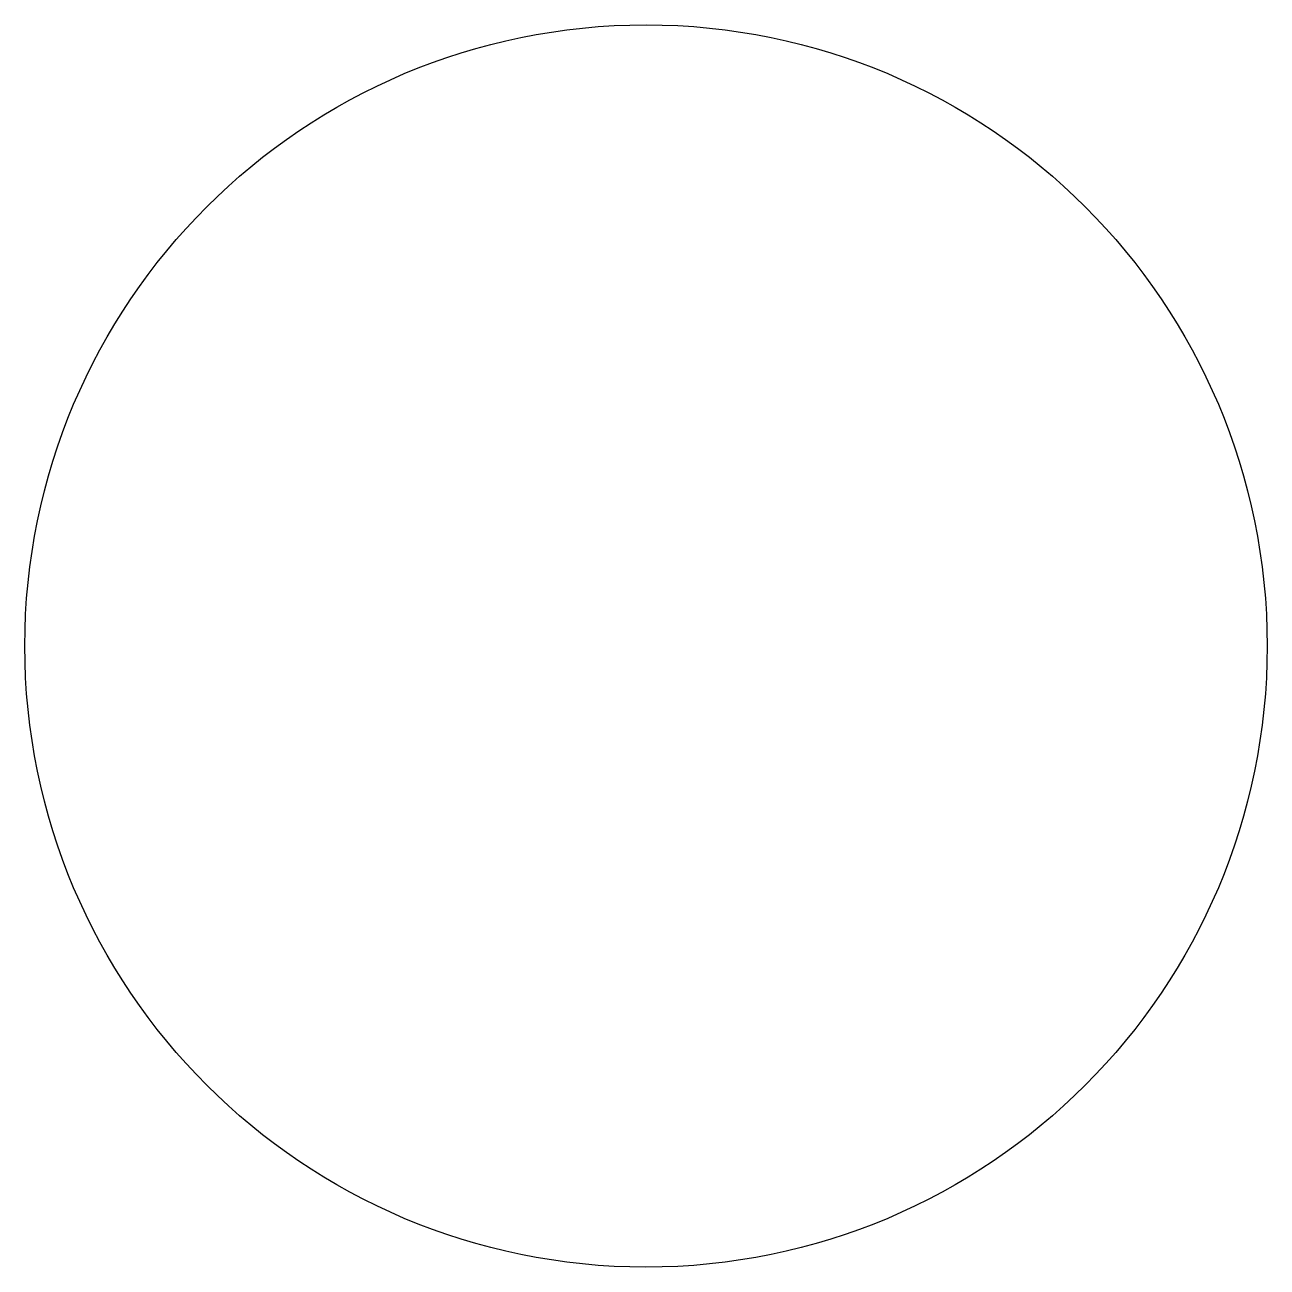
# Model space of a CAD drawing. Header units: millimetres. Extents: x -2.5 to 2.5, y -2.5 to 2.5.
import ezdxf

# ---------------------------------------------------------------- set-up
doc = ezdxf.new("R2010")
doc.units = ezdxf.units.MM
doc.layers.add('Part', color=7, linetype='CONTINUOUS')

msp = doc.modelspace()

# ---------------------------------------------------------------- linework, layer by layer
at = {"layer": 'Part'}
msp.add_line((2.5, 0), (2.5, 0, 110), dxfattribs=at)
msp.add_line((2.5, 0), (2.5, 0, 110), dxfattribs=at)
for centre in [(0, 0, 110), (0, 0), (0, 0, 110), (0, 0)]:
    msp.add_circle(centre, 2.5, dxfattribs=at)

doc.saveas('drawing.dxf')
